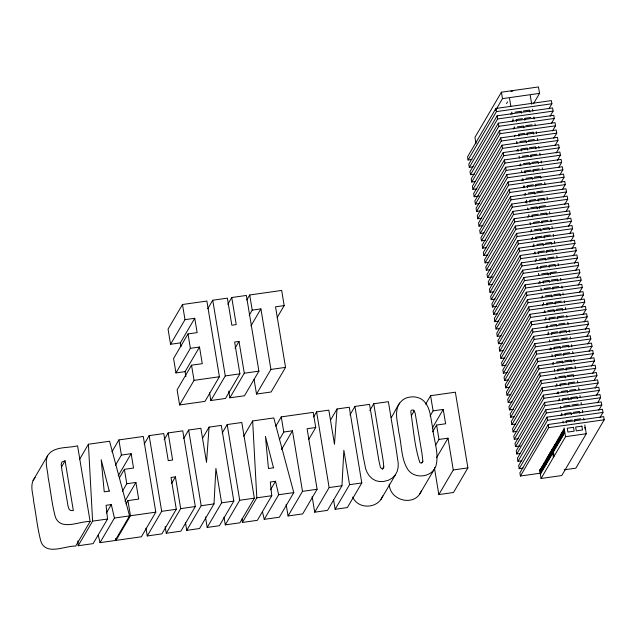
<?xml version="1.0" encoding="UTF-8"?>
<svg xmlns="http://www.w3.org/2000/svg" width="636" height="636" viewBox="0 0 636 636"><rect width="100%" height="100%" fill="white"/><g stroke="black" fill="none" stroke-linecap="round" stroke-linejoin="round"><path stroke-width="0.95" d="M185.474 522.577L186.761 530.345L199.577 528.524L213.998 503.911L215.906 468.414L221.606 502.83L207.185 527.443L219.42 525.71L233.833 501.096L221.304 425.397L209.077 427.13L202.614 438.164M312.141 496.66L314.717 512.187L327.532 510.374L341.953 485.761L343.861 450.264L349.562 484.68L335.14 509.293L347.375 507.56L361.789 482.947L349.259 407.239L337.032 408.972L330.569 420.006M209.077 427.13L206.517 462.38L200.873 428.29L188.646 430.023L183.677 438.514M337.032 408.972L334.472 444.23L328.828 410.14L316.601 411.874L313.62 416.97M33.128 480.403C30.091 487.311 33.39 494.8 33.7 501.899C36.284 515.216 37.397 528.858 41.062 541.944C46.714 555.808 65.333 545.585 75.684 546.101L90.105 521.488L77.576 445.78C67.806 448.46 53.647 445.876 47.549 455.789L33.128 480.403L35.099 477.485M47.549 455.789C44.512 462.698 47.811 470.187 48.121 477.286C50.697 490.602 51.81 504.245 55.475 517.33C61.128 531.195 79.754 520.971 90.105 521.488M422.861 461.219L422.383 462.467L421.255 463.024L419.959 462.754C414.513 446.544 413.376 428.513 410.784 411.508L411.269 410.307L413.392 409.934L415.133 413.01L421.907 453.023L422.861 461.219L421.867 462.913M352.71 497.082C357.527 508.323 374.087 509.007 380.956 499.475L395.369 474.869L397.23 471.26L398.136 467.349L398.231 463.342L395.791 446.488L388.381 401.69L373.753 403.765L383.15 460.528L383.802 466.927L383.365 468.04L382.411 468.533L381.21 468.319L380.368 467.269L378.786 460.146L369.548 404.361L354.92 406.436L349.951 414.926M399.662 403.041C393.764 411.866 397.921 422.749 398.82 432.321C401.865 444.675 400.879 458.707 407.978 469.694C414.799 479.472 432.146 477.429 435.922 465.918C439.357 453.253 433.696 440.207 432.655 427.519C430.453 418.138 430.771 406.658 422.598 399.98C417.892 396.403 411.508 396.061 406.078 398.064C397.953 401.372 395.997 411.007 391.212 417.47M389.256 484.091C389.606 501.12 415.594 507.226 421.501 490.531M380.956 499.475L382.808 495.873M61.613 466.752L65.095 460.814L73.339 510.613L70.715 510.541L69.165 509.452L68.092 506.359L62.026 470.863L61.175 464.24L61.938 461.951L65.095 460.814M79.476 459.518L88.42 444.246L109.567 441.249L129.553 515.891L115.14 540.505L100.019 542.651L98.23 534.94M199.513 347.033L185.092 371.647L175.957 372.942L190.379 348.329L199.513 347.033L202.264 363.681L191.531 365.199L177.11 389.812L179.622 404.965L204.983 401.364L219.404 376.75L206.867 301.051L182.484 304.509L168.063 329.122L170.567 344.275L180.33 342.891L194.751 318.278L184.989 319.662L170.567 344.275M111.92 451.806L118.884 439.921L143.275 436.463L155.804 512.163L141.383 536.776L116.022 540.377L115.712 538.485M194.751 318.278L197.128 332.628L187.994 333.924L173.572 358.537L175.957 372.942M115.426 465.258L121.389 455.074L118.884 439.921M207.773 308.706L212.742 300.216L227.37 298.141L231.846 325.219L236.226 324.599L231.743 297.521L246.37 295.446L258.908 371.146L244.486 395.759L229.858 397.834L228.745 391.092M118.224 475.752L131.151 453.691L121.389 455.074M100.019 542.651L114.432 518.038L111.3 504.555L106.069 505.294L107.54 519.016L93.118 543.629L78.172 545.744L92.594 521.13L88.42 444.246M119.417 477.827L124.394 469.336L133.528 468.04L131.151 453.691M144.173 444.119L149.142 435.628L163.77 433.553L168.254 460.631L172.626 460.011L168.15 432.933L182.771 430.858L195.308 506.558L180.886 531.171L166.258 533.246L165.145 526.505M227.768 304.31L231.743 297.521M106.331 513.037L111.3 504.555M122.303 491.382L126.779 483.742L124.394 469.336M179.622 404.965L194.044 380.352L191.531 365.199M124.974 501.12L135.913 482.446L126.779 483.742M125.944 504.006L127.931 500.612L138.672 499.093L135.913 482.446M164.168 439.722L168.15 432.933M246.72 300.065L249.71 294.977L281.669 290.437L284.181 305.59L277.216 317.467M116.022 540.377L130.444 515.764L127.931 500.612M249.233 315.218L252.214 310.122L249.71 294.977M235.034 348.218L239.017 341.429L234.636 342.049L239.899 373.849L225.478 398.454L210.858 400.529L209.57 392.77M250.958 325.863L260.903 308.889L252.214 310.122M210.858 400.529L225.271 375.924L212.742 300.216M171.442 483.63L175.417 476.841L171.036 477.461L176.299 509.261L161.886 533.874L147.258 535.949L145.97 528.182M147.258 535.949L161.679 511.336L149.142 435.628M229.858 397.834L244.28 373.221L239.017 341.429M222.203 433.044L227.171 424.562L241.799 422.487L254.336 498.187L239.915 522.8L225.287 524.875L223.999 517.108M166.258 533.246L180.68 508.633L175.417 476.841M284.181 305.59L275.531 306.814L285.548 367.37L271.135 391.983L256.507 394.058L270.928 369.444L260.903 308.889M186.761 530.345L201.175 505.731L188.646 430.023M243.699 436.224L252.651 420.945L273.79 417.947L293.784 492.59L279.363 517.203L264.242 519.35L262.453 511.646M275.801 426.223L281.271 416.89L313.23 412.351L315.742 427.503L308.778 439.381M225.287 524.875L239.708 500.262L227.171 424.562M279.299 439.675L283.775 432.035L281.271 416.89M281.525 449.477L292.465 430.803L283.775 432.035M264.242 519.35L278.663 494.736L275.531 481.253L270.3 482.001L271.763 495.714L257.349 520.327L242.395 522.45L256.817 497.837L252.651 420.945M533.548 103.596L539.535 93.373L538.469 86.941L501.407 92.204L474.957 137.344L476.022 143.776M270.554 489.744L275.531 481.253M548.9 108.843L551.881 103.755L551.356 100.607L495.897 108.47L467.555 156.846L468.08 159.994L471.968 159.437M495.484 110.561L502.464 98.636L501.407 92.204M468.08 159.994L496.414 111.618L495.897 108.47M550.116 116.189L553.097 111.101L552.573 107.953L497.113 115.824L468.772 164.191L469.296 167.34L473.184 166.791M506.55 103.557L507.552 101.847M469.296 167.34L497.63 118.972L497.113 115.824M551.332 123.543L554.314 118.447L553.797 115.307L498.33 123.169L469.988 171.545L470.513 174.693L474.408 174.137M470.513 174.693L498.847 126.318L498.33 123.169M552.549 130.889L555.53 125.801L555.013 122.653L499.546 130.523L471.204 178.891L471.729 182.039L475.625 181.491M510.883 114.337L511.575 113.16M471.729 182.039L500.063 133.671L499.546 130.523M553.765 138.243L556.746 133.147L556.23 130.006L500.763 137.869L472.421 186.245L472.945 189.393L476.841 188.836M512.099 121.691L512.791 120.506M472.945 189.393L501.279 141.017L500.763 137.869M554.982 145.588L557.963 140.5L557.446 137.352L501.979 145.223L473.645 193.59L474.162 196.739L479.027 196.047M513.316 129.036L514.007 127.86M474.162 196.739L502.496 148.371L501.979 145.223M315.742 427.503L307.085 428.728L317.11 489.283L302.696 513.896L288.068 515.971L302.49 491.358L292.465 430.803M556.198 152.942L559.179 147.846L558.662 144.698L503.195 152.568L474.861 200.944L475.378 204.092L479.274 203.536M514.532 136.39L515.224 135.206M475.378 204.092L503.712 155.717L503.195 152.568M557.414 160.288L560.395 155.2L559.879 152.052L504.412 159.922L476.078 208.29L476.595 211.438L480.49 210.89M476.595 211.438L504.936 163.07L504.412 159.922M558.631 167.642L561.612 162.546L561.095 159.398L505.628 167.268L477.294 215.644L477.811 218.792L481.706 218.235M516.973 151.09L517.664 149.905M477.811 218.792L506.153 170.416L505.628 167.268M559.847 174.987L562.828 169.899L562.311 166.751L506.844 174.622L478.51 222.99L479.027 226.138L482.923 225.589M369.778 410.554L373.753 403.765M479.027 226.138L507.369 177.77L506.844 174.622M561.063 182.341L564.045 177.245L563.528 174.097L508.061 181.968L479.727 230.343L480.244 233.492L484.139 232.935M314.717 512.187L329.13 487.573L316.601 411.874M519.405 165.789L520.097 164.605M480.244 233.492L508.585 185.116L508.061 181.968M562.28 189.687L565.269 184.599L564.744 181.451L509.277 189.321L480.943 237.689L481.46 240.837L485.355 240.289M481.46 240.837L509.802 192.47L509.277 189.321M563.496 197.041L566.485 191.945L565.961 188.797L510.493 196.667L482.16 245.043L482.676 248.191L486.572 247.635M521.838 180.489L522.53 179.304M482.676 248.191L511.018 199.815L510.493 196.667M564.712 204.387L567.702 199.299L567.177 196.15L511.71 204.021L483.376 252.389L483.893 255.537L487.788 254.988M523.054 187.835L523.746 186.658M483.893 255.537L512.234 207.169L511.71 204.021M565.929 211.74L568.918 206.644L568.393 203.496L512.926 211.367L484.592 259.742L485.109 262.883L489.005 262.334M524.271 195.188L524.962 194.004M485.109 262.883L513.451 214.515L512.926 211.367M567.145 219.086L570.134 213.998L569.61 210.85L514.142 218.72L485.809 267.088L486.333 270.236L490.221 269.688M525.487 202.534L526.179 201.358M486.333 270.236L514.667 221.861L514.142 218.72M568.369 226.44L571.351 221.344L570.826 218.196L515.359 226.066L487.025 274.442L487.55 277.582L492.415 276.899M487.55 277.582L515.883 229.214L515.359 226.066M569.586 233.786L572.567 228.698L572.042 225.549L516.575 233.42L488.241 281.788L488.766 284.936L492.654 284.379M411.301 415.817L414.282 410.721M527.92 217.234L528.611 216.057M488.766 284.936L517.1 236.56L516.575 233.42M382.308 469.471L383.802 466.927M570.802 241.139L573.783 236.043L573.259 232.895L517.791 240.766L489.458 289.134L489.982 292.282L493.87 291.733M489.982 292.282L518.316 243.914L517.791 240.766M425.619 404.194L430.588 395.703L455.36 392.189L467.897 467.889L453.476 492.502L438.848 494.577L434.38 467.603M572.018 248.485L575 243.397L574.475 240.249L519.016 248.112L490.674 296.487L491.199 299.635L495.086 299.079M530.352 231.933L531.044 230.757M491.199 299.635L519.533 251.26L519.016 248.112M573.235 255.839L576.216 250.743L575.691 247.595L520.232 255.465L491.89 303.833L492.415 306.981L496.303 306.433M531.569 239.279L532.26 238.103M492.415 306.981L520.749 258.614L520.232 255.465M430.119 415.944L433.1 410.856L430.588 395.703M574.451 263.185L577.432 258.097L576.908 254.949L521.448 262.811L493.107 311.187L493.631 314.335L497.519 313.779M532.785 246.633L533.477 245.456M493.631 314.335L521.965 265.959L521.448 262.811M575.667 270.538L578.649 265.443L578.124 262.294L522.665 270.165L494.323 318.533L494.848 321.681L498.735 321.132M534.002 253.979L534.693 252.802M432.305 428.084L443.244 409.417L433.1 410.856M494.848 321.681L523.182 273.313L522.665 270.165M432.607 431.836L436.59 425.047L445.621 423.767L443.244 409.417M576.884 277.884L579.865 272.796L579.348 269.648L523.881 277.511L495.539 325.886L496.064 329.035L499.952 328.478M535.218 261.332L535.91 260.148M496.064 329.035L524.398 280.659L523.881 277.511M578.1 285.238L581.081 280.142L580.565 276.994L525.098 284.864L496.756 333.232L497.28 336.38L501.176 335.832M536.434 268.678L537.126 267.502M497.28 336.38L525.614 288.013L525.098 284.864M435.493 445.391L438.975 439.452L436.59 425.047M579.317 292.584L582.298 287.496L581.781 284.348L526.314 292.21L497.972 340.586L498.497 343.734L502.392 343.178M498.497 343.734L526.831 295.358L526.314 292.21M580.533 299.93L583.514 294.842L582.997 291.693L527.53 299.564L499.188 347.932L499.713 351.08L503.609 350.531M436.566 457.689L448.006 438.172L438.975 439.452M538.867 283.378L539.559 282.201M499.713 351.08L528.047 302.712L527.53 299.564M581.749 307.283L584.73 302.195L584.214 299.047L528.747 306.91L500.413 355.286L500.93 358.434L504.825 357.877M419.537 494.371L433.959 469.758M500.93 358.434L529.263 310.058L528.747 306.91M582.966 314.629L585.947 309.541L585.43 306.393L529.963 314.264L501.629 362.631L502.146 365.78L506.041 365.231M541.3 298.077L541.991 296.901M502.146 365.78L530.488 317.412L529.963 314.264M584.182 321.983L587.163 316.887L586.646 313.747L531.179 321.609L502.845 369.985L503.362 373.133L507.258 372.577M542.524 305.431L543.216 304.247M503.362 373.133L531.704 324.757L531.179 321.609M585.398 329.329L588.38 324.241L587.863 321.093L532.396 328.963L504.062 377.331L504.579 380.479L508.474 379.93M543.74 312.777L544.432 311.6M504.579 380.479L532.92 332.111L532.396 328.963M438.848 494.577L453.269 469.964L448.006 438.172M586.615 336.683L589.596 331.587L589.079 328.438L533.612 336.309L505.278 384.685L505.795 387.833L509.69 387.276M544.957 320.131L545.648 318.946M505.795 387.833L534.137 339.457L533.612 336.309M587.831 344.028L590.812 338.94L590.295 335.792L534.828 343.663L506.495 392.03L507.011 395.179L510.907 394.63M546.173 327.476L546.865 326.3M507.011 395.179L535.353 346.811L534.828 343.663M589.047 351.382L592.037 346.286L591.512 343.138L536.045 351.008L507.711 399.384L508.228 402.532L512.123 401.976M547.389 334.83L548.081 333.646M508.228 402.532L536.569 354.157L536.045 351.008M590.264 358.728L593.253 353.64L592.728 350.492L537.261 358.362L508.927 406.73L509.444 409.878L513.339 409.33M509.444 409.878L537.786 361.51L537.261 358.362M591.48 366.082L594.469 360.986L593.945 357.837L538.477 365.708L510.144 414.084L510.66 417.232L514.556 416.675M549.822 349.53L550.514 348.345M510.66 417.232L539.002 368.856L538.477 365.708M592.696 373.427L595.686 368.339L595.161 365.191L539.694 373.062L511.36 421.43L511.885 424.578L515.772 424.029M511.885 424.578L540.218 376.21L539.694 373.062M593.921 380.781L596.902 375.685L596.377 372.537L540.91 380.408L512.576 428.783L513.101 431.931L516.989 431.375M552.255 364.229L552.946 363.045M513.101 431.931L541.435 383.556L540.91 380.408M595.137 388.127L598.118 383.039L597.594 379.891L542.126 387.761L513.793 436.129L514.317 439.277L518.205 438.729M514.317 439.277L542.651 390.909L542.126 387.761M596.353 395.481L599.335 390.385L598.81 387.237L543.343 395.107L515.009 443.483L515.534 446.623L520.399 445.939M554.687 378.929L555.379 377.744M515.534 446.623L543.867 398.255L543.343 395.107M597.57 402.827L600.551 397.739L600.026 394.59L544.567 402.461L516.225 450.829L516.75 453.977L520.638 453.428M555.904 386.275L556.595 385.098M516.75 453.977L545.084 405.609L544.567 402.461M598.786 410.18L601.767 405.084L601.243 401.936L545.783 409.807L517.442 458.182L517.966 461.323L521.854 460.774M557.12 393.628L557.812 392.444M517.966 461.323L546.3 412.955L545.783 409.807M600.002 417.526L602.984 412.438L602.459 409.29L547 417.16L518.658 465.528L519.183 468.676L523.07 468.12M558.336 400.974L559.028 399.798M519.183 468.676L547.517 420.301L547 417.16M564.188 469.813L575.866 468.16L604.2 419.784L603.675 416.636L548.216 424.506L519.874 472.874L520.399 476.022L539.861 473.263M520.399 476.022L548.733 427.654L548.216 424.506M560.769 415.674L561.461 414.497M584.802 424.943L586.257 433.744L561.771 475.545L541.061 478.487L565.547 436.686L564.092 427.885M395.369 474.869L392.428 477.93L388.556 480.196L383.906 481.436L379.581 481.563L375.693 480.657L372.275 478.749L369.365 475.863L367.123 472.469L365.716 469.058L363.299 457.03L354.92 406.436M502.464 98.636L539.535 93.373M496.414 111.618L551.881 103.755M514.961 112.19L521.202 111.308L521.52 113.216M523.333 111.006L529.581 110.115L529.891 112.031M497.63 118.972L553.097 111.101M522.418 118.654L516.178 119.544L516.496 121.452M530.798 117.469L524.549 118.352L524.867 120.268M498.847 126.318L554.314 118.447M517.394 126.89L523.635 126.008L523.953 127.916M525.765 125.705L532.014 124.815M500.063 133.671L555.53 125.801M524.851 133.353L518.61 134.244L518.928 136.152M501.279 141.017L556.746 133.147M519.827 141.59L526.075 140.707L526.385 142.615M528.198 140.405L534.447 139.515M502.496 148.371L557.963 140.5M529.414 147.751L535.663 146.868L535.981 148.776M503.712 155.717L559.179 147.846M522.259 156.289L528.508 155.407M536.879 154.214L530.631 155.105L530.949 157.013M504.936 163.07L560.395 155.2M523.476 163.635L529.724 162.752L530.042 164.668M531.847 162.45L538.096 161.568L538.414 163.476M506.153 170.416L561.612 162.546M530.941 170.098L524.692 170.989L525.01 172.905M539.312 168.914L533.071 169.796L533.381 171.712M507.369 177.77L562.828 169.899M525.908 178.334L532.157 177.452L532.475 179.368M534.288 177.15L540.528 176.267L540.846 178.175M508.585 185.116L564.045 177.245M533.373 184.798L527.125 185.688L527.443 187.604M541.745 183.613L535.504 184.496L535.814 186.412M509.802 192.47L565.269 184.599M528.341 193.034L534.59 192.151L534.908 194.067M536.72 191.849L542.961 190.967M511.018 199.815L566.485 191.945M535.806 199.497L529.557 200.388L529.875 202.304M512.234 207.169L567.702 199.299M530.782 207.734L537.023 206.851L537.341 208.767M545.394 205.659L539.153 206.549L539.471 208.465M513.451 214.515L568.918 206.644M538.239 214.197L531.998 215.087L532.308 216.995M540.369 213.895L546.61 213.012L546.928 214.928M514.667 221.861L570.134 213.998M533.214 222.433L539.455 221.551M547.827 220.358L541.586 221.249L541.904 223.164M515.883 229.214L571.351 221.344M534.431 229.787L540.672 228.896L540.99 230.812M542.802 228.594L549.043 227.712L549.361 229.628M517.1 236.56L572.567 228.698M541.888 236.25L535.647 237.133L535.965 239.049M550.259 235.058L544.019 235.948L544.337 237.856M518.316 243.914L573.783 236.043M536.864 244.486L543.104 243.596L543.422 245.512M545.235 243.294L551.476 242.411L551.794 244.327M519.533 251.26L575 243.397M544.321 250.95L538.08 251.832L538.398 253.748M520.749 258.614L576.216 250.743M539.296 259.186L545.537 258.296L545.855 260.211M547.668 257.993L553.916 257.111M521.965 265.959L577.432 258.097M546.753 265.649L540.513 266.532L540.831 268.448M523.182 273.313L578.649 265.443M541.729 273.885L547.97 272.995L548.288 274.911M556.349 271.81L550.1 272.693L550.418 274.609M524.398 280.659L579.865 272.796M551.317 280.047L557.565 279.156L557.875 281.072M525.614 288.013L581.081 280.142M544.162 288.585L550.402 287.695M558.782 286.51L552.533 287.393L552.851 289.308M526.831 295.358L582.298 287.496M545.378 295.931L551.627 295.048L551.937 296.956M553.749 294.746L559.998 293.856L560.316 295.772M528.047 302.712L583.514 294.842M552.843 302.394L546.594 303.285L546.912 305.193M561.214 301.21L554.966 302.092L555.284 304.008M529.263 310.058L584.73 302.195M547.811 310.63L554.059 309.748L554.369 311.656M556.182 309.446L562.431 308.555L562.749 310.471M530.488 317.412L585.947 309.541M555.276 317.094L549.027 317.984L549.345 319.892M563.647 315.909L557.398 316.792L557.716 318.708M531.704 324.757L587.163 316.887M550.243 325.33L556.492 324.447L556.81 326.355M558.615 324.145L564.863 323.255M532.92 332.111L588.38 324.241M194.044 380.352L219.404 376.75M225.271 375.924L239.899 373.849M244.28 373.221L258.908 371.146M270.928 369.444L285.548 367.37M557.708 331.793L551.46 332.676L551.778 334.592M534.137 339.457L589.596 331.587M552.676 340.029L558.925 339.147M561.055 338.845L567.296 337.955M535.353 346.811L590.812 338.94M562.272 346.191L568.512 345.308L568.83 347.216M536.569 354.157L592.037 346.286M561.357 353.839L555.109 354.729L555.427 356.645M569.729 352.654L563.488 353.544L563.806 355.452M537.786 361.51L593.253 353.64M556.333 362.075L562.574 361.192L562.892 363.108M564.704 360.89L570.945 360.008L571.263 361.916M539.002 368.856L594.469 360.986M563.79 368.538L557.549 369.429L557.859 371.345M572.162 367.354L565.921 368.236L566.239 370.152M540.218 376.21L595.686 368.339M558.766 376.774L565.007 375.892L565.325 377.808M567.137 375.59L573.378 374.707L573.696 376.615M541.435 383.556L596.902 375.685M566.223 383.238L559.982 384.128L560.292 386.044M574.594 382.053L568.353 382.936L568.671 384.852M542.651 390.909L598.118 383.039M561.198 391.474L567.439 390.591L567.757 392.507M569.57 390.289L575.811 389.399M543.867 398.255L599.335 390.385M545.084 405.609L600.551 397.739M563.631 406.173L569.872 405.291M572.003 404.989L578.243 404.099M546.3 412.955L601.767 405.084M573.219 412.335L579.46 411.452L579.778 413.368M547.517 420.301L602.984 412.438M572.305 419.991L566.064 420.873L566.382 422.789M580.684 418.798L574.435 419.688L574.753 421.604M548.733 427.654L604.2 419.784M565.547 436.686L586.257 433.744M92.594 521.13L107.54 519.016M114.432 518.038L129.553 515.891M130.444 515.764L155.804 512.163M161.679 511.336L176.299 509.261M180.68 508.633L195.308 506.558M201.175 505.731L213.998 503.911M221.606 502.83L233.833 501.096M239.708 500.262L254.336 498.187M256.817 497.837L271.763 495.714M278.663 494.736L293.784 492.59M302.49 491.358L317.11 489.283M329.13 487.573L341.953 485.761M349.562 484.68L361.789 482.947M453.269 469.964L467.897 467.889M510.875 91.322L512.767 91.091M530.257 95.495L531.72 104.296M532.523 109.185L532.849 111.141M533.819 117.008L534.145 118.964M534.956 123.845L535.274 125.801M536.251 131.668L536.569 133.624M537.38 138.513L537.706 140.469M538.676 146.336L539.002 148.291M539.805 153.173L540.131 155.128M541.101 160.995L541.427 162.951M542.238 167.84L542.564 169.796M544.662 182.5L544.988 184.456M547.095 197.168L547.413 199.124M549.52 211.828L549.846 213.783M550.816 219.651L551.134 221.606M551.945 226.495L552.271 228.451M553.24 234.318L553.566 236.274M554.377 241.155L554.695 243.111M555.665 248.978L555.991 250.934M556.802 255.823L557.128 257.779M558.098 263.646L558.424 265.602M560.523 278.306L560.849 280.261M561.819 286.128L562.144 288.084M562.955 292.973L563.273 294.929M564.243 300.788L564.569 302.744M565.38 307.633L565.706 309.589M566.676 315.456L566.994 317.412M567.805 322.301L568.131 324.257M569.101 330.116L569.427 332.072M570.238 336.961L570.556 338.916M571.525 344.784L571.851 346.739M572.662 351.629L572.988 353.584M573.958 359.443L574.284 361.399M575.087 366.288L575.413 368.244M577.52 380.956L577.838 382.912M578.649 387.801L578.975 389.749M579.945 395.616L580.27 397.572M581.081 402.461L581.399 404.416M582.369 410.284L582.695 412.239M583.665 418.098L583.991 420.054M584.794 427.201L585.112 429.117M533.548 134.077L533.23 132.169L526.982 133.051L527.3 134.967M544.495 200.229L544.178 198.313L537.937 199.195L538.255 201.111M553.01 251.673L552.692 249.757L546.451 250.648L546.769 252.556M555.443 266.373L555.133 264.457L548.884 265.347L549.202 267.255M566.398 332.517L566.08 330.609L559.839 331.491L560.149 333.407M577.345 398.669L577.027 396.753L570.786 397.635L571.104 399.551M527.602 149.969L527.292 148.053L521.043 148.935L521.361 150.851M549.504 282.257L549.186 280.349L542.945 281.231L543.263 283.147M560.459 348.409L560.141 346.493L553.892 347.375L554.21 349.291M568.974 399.853L568.656 397.937L562.415 398.828L562.733 400.736M571.406 414.553L571.088 412.637L564.848 413.527L565.166 415.435M509.547 98.437L510.843 106.26M511.813 112.119L512.139 114.075M512.95 118.964L513.276 120.919M514.246 126.787L514.572 128.742M516.671 141.446L516.996 143.402M517.966 149.269L518.292 151.225M519.103 156.114L519.421 158.07M520.391 163.937L520.717 165.893M521.528 170.774L521.854 172.73M522.824 178.597L523.142 180.552M523.953 185.442L524.279 187.397M525.249 193.264L525.575 195.22M526.385 200.101L526.87 203.035M527.673 207.924L527.999 209.88M528.81 214.769L529.136 216.725M530.106 222.592L530.432 224.548M531.235 229.429L531.561 231.385M532.531 237.252L532.857 239.208M533.668 244.097L533.986 246.053M534.963 251.92L535.281 253.875M536.092 258.757L536.418 260.712M537.388 266.579L537.714 268.535M538.517 273.424L538.843 275.38M539.813 281.247L540.139 283.203M540.95 288.084L541.268 290.04M542.246 295.907L542.564 297.863M543.375 302.752L543.701 304.708M544.67 310.575L544.996 312.53M545.799 317.42L546.125 319.367M547.095 325.235L547.421 327.19M548.232 332.079L548.558 334.035M549.528 339.902L549.846 341.858M550.824 347.717L551.142 349.673M551.953 354.562L552.279 356.518M553.248 362.385L553.574 364.341M554.377 369.23L554.703 371.185M555.673 377.053L555.999 379M556.81 383.89L557.128 385.845M558.106 391.712L558.424 393.668M559.235 398.557L559.561 400.513M560.531 406.38L560.857 408.328M561.66 413.217L561.986 415.173M562.955 421.04L563.281 422.996M562.28 431.955L562.908 435.779L563.599 434.603L562.971 430.779L561.35 433.537L561.986 437.369L562.677 436.185L562.041 432.361M559.497 436.701L560.133 440.533L560.825 439.349L560.189 435.525L558.567 438.284L559.203 442.115L559.895 440.931L559.259 437.107M554.099 456.203L552.771 448.181L552.08 449.366L553.407 457.387M539.598 469.678L541.061 478.487M333.558 499.729L335.14 509.293M286.128 504.253L288.068 515.971M254.082 379.406L256.507 394.058M187.994 333.924L190.379 348.329M182.484 304.509L184.989 319.662M180.33 342.891L180.966 346.715M185.092 371.647L185.903 376.544M205.444 516.925L207.185 527.443M242.189 518.507L242.395 522.45M77.902 540.815L78.172 545.744M540.719 468.756L540.028 469.94L540.656 473.764L541.347 472.588L540.719 468.756M541.641 467.174L540.95 468.358L541.586 472.182L542.277 471.006L541.641 467.174M542.572 465.592L541.88 466.776L542.516 470.6L543.208 469.424L542.572 465.592M543.502 464.01L542.81 465.194L543.438 469.018L544.13 467.842L543.502 464.01M544.424 462.428L543.732 463.612L544.368 467.436L545.06 466.252L544.424 462.428M545.354 460.846L544.662 462.022L545.298 465.854L545.99 464.67L545.354 460.846M546.276 459.264L545.593 460.44L546.221 464.272L546.912 463.088L546.276 459.264M547.206 457.682L546.515 458.858L547.151 462.69L547.842 461.505L547.206 457.682M548.137 456.099L547.445 457.276L548.073 461.108L548.765 459.923L548.137 456.099M549.059 454.517L548.367 455.694L549.003 459.526L549.695 458.341L549.059 454.517M549.989 452.935L549.297 454.112L549.933 457.936L550.625 456.759L549.989 452.935M550.919 451.353L550.227 452.53L550.856 456.354L551.547 455.177L550.919 451.353M551.841 449.771L551.15 450.948L551.786 454.772L552.477 453.595L551.841 449.771M553.694 446.599L553.002 447.784L553.638 451.608L554.33 450.431L553.694 446.599M554.624 445.017L553.932 446.202L554.568 450.026L555.26 448.849L554.624 445.017M555.554 443.435L554.862 444.62L555.49 448.444L556.182 447.267L555.554 443.435M556.476 441.853L555.785 443.038L556.421 446.862L557.112 445.685L556.476 441.853M557.406 440.271L556.715 441.456L557.351 445.28L558.042 444.095L557.406 440.271M558.336 438.689L557.645 439.866L558.273 443.697L558.965 442.513L558.336 438.689M561.111 433.943L560.419 435.119L561.055 438.951L561.747 437.767L561.111 433.943M563.894 429.197L563.202 430.373L563.838 434.197L564.53 433.021L563.894 429.197M109.265 491.103L104.232 491.819L101.196 459.709L109.265 491.103M273.496 467.81L268.456 468.525L265.427 436.407L273.496 467.81M573.521 427.336L567.28 428.227L567.916 432.051L574.157 431.168L573.521 427.336M581.9 426.152L575.652 427.034L576.288 430.866L582.528 429.976L581.9 426.152"/></g></svg>
